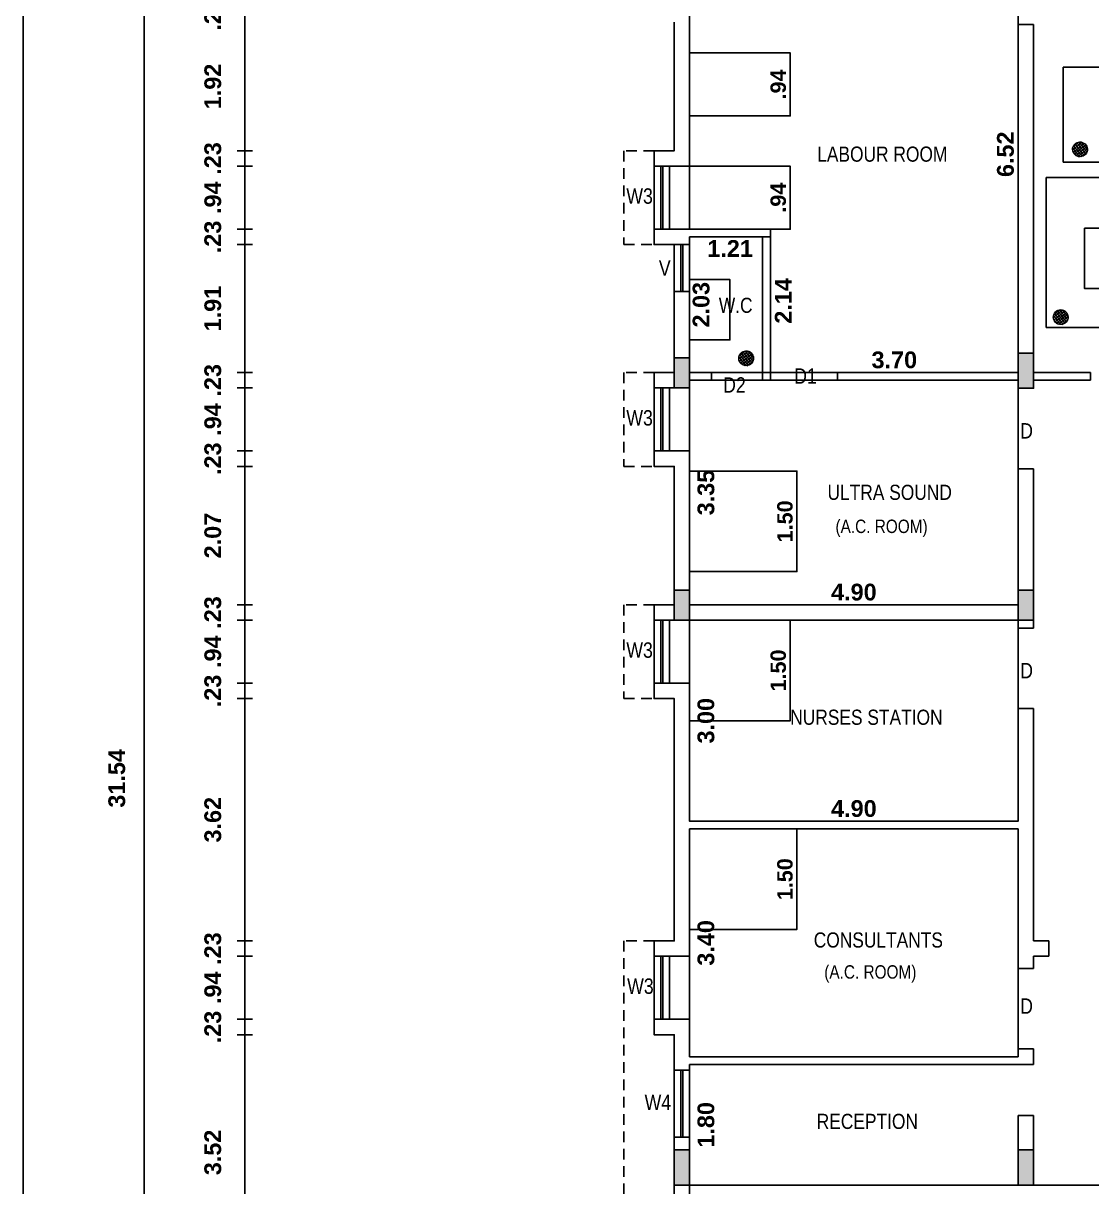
# Model space of a CAD drawing. Header units: metres. Extents: x 1336 to 1656, y -163 to -53.
# Drawn here: x 1422.59 to 1438.53, y -142.4 to -125.04 of the extents above; entities that cross this region are included whole.
import ezdxf

# ---------------------------------------------------------------- set-up
doc = ezdxf.new("R2010")
doc.units = ezdxf.units.M
doc.header["$PDMODE"] = 3
doc.header["$PDSIZE"] = -15
doc.linetypes.add('HIDDEN', pattern=[9.525, 6.35, -3.175])
for name, color, linetype in [('.', 7, 'Continuous'), ('BLK_1_FLR_0_CARPET_AREA', 12, 'Continuous'), ('BLK_1_FLR_0_REGULAR_ROOM_1', 2, 'Continuous'), ('BLK_1_FLR_0_REGULAR_ROOM_10', 7, 'Continuous'), ('BLK_1_FLR_0_REGULAR_ROOM_2', 2, 'Continuous'), ('BLK_1_FLR_0_REGULAR_ROOM_3', 2, 'Continuous'), ('BLK_1_FLR_0_REGULAR_ROOM_9', 7, 'Continuous'), ('BLK_1_FLR_0_ROOF_AREA', 54, 'Continuous'), ('BLK_1_FLR_0_ROOM_10_LIGHT_VENTILATION_1', 7, 'Continuous'), ('BLK_1_FLR_0_ROOM_2_LIGHT_VENTILATION_1', 232, 'Continuous'), ('BLK_1_FLR_0_ROOM_3_LIGHT_VENTILATION_1', 232, 'Continuous'), ('BLK_1_FLR_0_ROOM_3_LIGHT_VENTILATION_3', 7, 'Continuous'), ('BLK_1_FLR_0_ROOM_9_LIGHT_VENTILATION_1', 7, 'Continuous'), ('BLK_1_FLR_0_WATER_CLOSET', 7, 'Continuous'), ('BLK_1_FLR_0_WC_BATH', 3, 'Continuous'), ('DIST_EXIT', 7, 'Continuous'), ('TOILET_VENTILATION', 7, 'Continuous')]:
    doc.layers.add(name, color=color, linetype=linetype)
doc.layers.add('BLK_1_FLR_0_BLT_UP_AREA', color=12, linetype='Continuous', plot=False)
doc.layers.add('BLK_1_FLR_0_WASH', color=55, linetype='Continuous', lineweight=0)
doc.styles.add('Ar Bold', font='arialbd.ttf')
doc.styles.add('style5', font='swissc.ttf')
doc.dimstyles.new('~dimensions', dxfattribs={"dimtxt": 0.25, "dimasz": 0.17, "dimexe": 0.05, "dimexo": 0.0625, "dimgap": 0.06, "dimtad": 1, "dimzin": 4, "dimdsep": 46, "dimtxsty": 'Ar Bold', "dimcen": 0.09, "dimse1": 1, "dimse2": 1, "dimsd1": 1, "dimsd2": 1, "dimclrt": 71, "dimadec": 0, "dimazin": 0, "dimtfac": 1, "dimtix": 1, "dimtofl": 0, "dimtmove": 2, "dimatfit": 3, "dimfxl": 0, "dimtolj": 1, "dimtzin": 0, "dimarcsym": 0})
pattern_1 = [(38.805684, (24.879943, -258.819083), (-0.0198971256, 0.02474200664), []), (128.805684, (24.879943, -258.819083), (-0.02474200664, -0.0198971256), [])]
pattern_2 = [(38.805684, (29.860024, -255.701072), (-0.0198971256, 0.02474200664), []), (128.805684, (29.860024, -255.701072), (-0.02474200664, -0.0198971256), [])]
pattern_3 = [(38.805684, (29.57271, -258.204335), (-0.0198971256, 0.02474200664), []), (128.805684, (29.57271, -258.204335), (-0.02474200664, -0.0198971256), [])]

# ---------------------------------------------------------------- blocks, each defined once
blk = doc.blocks.new('*D882')
at = {"layer": 'Defpoints', "color": 0}
for p in [(1432.532, -140.574), (1432.964, -140.574), (1432.532, -142.374)]:
    blk.add_point(p, dxfattribs=at)
at = {"color": 71, "insert": (1432.776, -141.474), "char_height": 0.25, "attachment_point": 5, "rotation": 90, "style": 'Ar Bold'}
blk.add_mtext('\\A1;1.80', dxfattribs=at)
blk = doc.blocks.new('*D883')
at = {"layer": 'Defpoints', "color": 0}
for p in [(1432.532, -137.059), (1432.964, -137.059), (1432.532, -140.459)]:
    blk.add_point(p, dxfattribs=at)
at = {"color": 71, "insert": (1432.776, -138.759), "char_height": 0.25, "attachment_point": 5, "rotation": 90, "style": 'Ar Bold'}
blk.add_mtext('\\A1;3.40', dxfattribs=at)
blk = doc.blocks.new('*D884')
at = {"layer": 'Defpoints', "color": 0}
for p in [(1432.532, -133.944), (1432.964, -133.944), (1432.532, -136.944)]:
    blk.add_point(p, dxfattribs=at)
at = {"color": 71, "insert": (1432.776, -135.444), "char_height": 0.25, "attachment_point": 5, "rotation": 90, "style": 'Ar Bold'}
blk.add_mtext('\\A1;3.00', dxfattribs=at)
blk = doc.blocks.new('*D885')
at = {"layer": 'Defpoints', "color": 0}
for p in [(1432.532, -130.364), (1432.964, -130.364), (1432.532, -133.714)]:
    blk.add_point(p, dxfattribs=at)
at = {"color": 71, "insert": (1432.776, -132.039), "char_height": 0.25, "attachment_point": 5, "rotation": 90, "style": 'Ar Bold'}
blk.add_mtext('\\A1;3.35', dxfattribs=at)
blk = doc.blocks.new('*D912')
at = {"layer": 'Defpoints', "color": 0}
for p in [(1432.532, -136.944), (1437.432, -136.944), (1437.432, -136.944)]:
    blk.add_point(p, dxfattribs=at)
at = {"color": 71, "insert": (1434.982, -136.756), "char_height": 0.25, "attachment_point": 5, "style": 'Ar Bold'}
blk.add_mtext('\\A1;4.90', dxfattribs=at)
blk = doc.blocks.new('*D913')
at = {"layer": 'Defpoints', "color": 0}
for p in [(1432.532, -133.714), (1437.432, -133.714), (1437.432, -133.714)]:
    blk.add_point(p, dxfattribs=at)
at = {"color": 71, "insert": (1434.982, -133.526), "char_height": 0.25, "attachment_point": 5, "style": 'Ar Bold'}
blk.add_mtext('\\A1;4.90', dxfattribs=at)
blk = doc.blocks.new('*D914')
at = {"layer": 'Defpoints', "color": 0}
for p in [(1432.532, -128.224), (1432.892, -128.224), (1432.532, -130.249)]:
    blk.add_point(p, dxfattribs=at)
at = {"color": 71, "insert": (1432.704, -129.236), "char_height": 0.25, "attachment_point": 5, "rotation": 90, "style": 'Ar Bold'}
blk.add_mtext('\\A1;2.03', dxfattribs=at)
blk = doc.blocks.new('*D915')
at = {"layer": 'Defpoints', "color": 0}
for p in [(1432.532, -128.224), (1433.737, -128.224), (1432.532, -128.583)]:
    blk.add_point(p, dxfattribs=at)
at = {"color": 71, "insert": (1433.135, -128.397), "char_height": 0.25, "attachment_point": 5, "style": 'Ar Bold'}
blk.add_mtext('\\A1;1.21', dxfattribs=at)
blk = doc.blocks.new('*D925')
at = {"layer": 'Defpoints', "color": 0}
for p in [(1433.737, -128.109), (1434.113, -128.109), (1433.737, -130.249)]:
    blk.add_point(p, dxfattribs=at)
at = {"color": 71, "insert": (1433.928, -129.179), "char_height": 0.25, "attachment_point": 5, "rotation": 90, "style": 'Ar Bold'}
blk.add_mtext('\\A1;2.14', dxfattribs=at)
blk = doc.blocks.new('*D926')
at = {"layer": 'Defpoints', "color": 0}
for p in [(1433.737, -130.249), (1433.737, -130.249), (1437.432, -130.249)]:
    blk.add_point(p, dxfattribs=at)
at = {"color": 71, "insert": (1435.585, -130.061), "char_height": 0.25, "attachment_point": 5, "style": 'Ar Bold'}
blk.add_mtext('\\A1;3.70', dxfattribs=at)
blk = doc.blocks.new('*D927')
at = {"layer": 'Defpoints', "color": 0}
for p in [(1437.432, -123.734), (1437.432, -123.734), (1437.432, -130.249)]:
    blk.add_point(p, dxfattribs=at)
at = {"color": 71, "insert": (1437.244, -126.991), "char_height": 0.25, "attachment_point": 5, "rotation": 90, "style": 'Ar Bold'}
blk.add_mtext('\\A1;6.52', dxfattribs=at)
blk = doc.blocks.new('*D948')
at = {"layer": 'Defpoints', "color": 0}
for p in [(1425.607, -140.129), (1425.781, -140.129), (1425.781, -143.644)]:
    blk.add_point(p, dxfattribs=at)
at = {"color": 71, "insert": (1425.419, -141.886), "char_height": 0.25, "attachment_point": 5, "rotation": 90, "style": 'Ar Bold'}
blk.add_mtext('\\A1;3.52', dxfattribs=at)
blk = doc.blocks.new('*D949')
at = {"layer": 'Defpoints', "color": 0}
for p in [(1425.607, -139.899), (1425.781, -139.899), (1425.781, -140.129)]:
    blk.add_point(p, dxfattribs=at)
at = {"color": 71, "insert": (1425.419, -140.014), "char_height": 0.25, "attachment_point": 5, "rotation": 90, "style": 'Ar Bold'}
blk.add_mtext('\\A1;.23', dxfattribs=at)
blk = doc.blocks.new('*D950')
at = {"layer": 'Defpoints', "color": 0}
for p in [(1425.607, -138.959), (1425.781, -138.959), (1425.781, -139.899)]:
    blk.add_point(p, dxfattribs=at)
at = {"color": 71, "insert": (1425.419, -139.429), "char_height": 0.25, "attachment_point": 5, "rotation": 90, "style": 'Ar Bold'}
blk.add_mtext('\\A1;.94', dxfattribs=at)
blk = doc.blocks.new('*D951')
at = {"layer": 'Defpoints', "color": 0}
for p in [(1425.607, -138.729), (1425.781, -138.729), (1425.781, -138.959)]:
    blk.add_point(p, dxfattribs=at)
at = {"color": 71, "insert": (1425.419, -138.844), "char_height": 0.25, "attachment_point": 5, "rotation": 90, "style": 'Ar Bold'}
blk.add_mtext('\\A1;.23', dxfattribs=at)
blk = doc.blocks.new('*D952')
at = {"layer": 'Defpoints', "color": 0}
for p in [(1425.607, -135.114), (1425.781, -135.114), (1425.781, -138.729)]:
    blk.add_point(p, dxfattribs=at)
at = {"color": 71, "insert": (1425.419, -136.921), "char_height": 0.25, "attachment_point": 5, "rotation": 90, "style": 'Ar Bold'}
blk.add_mtext('\\A1;3.62', dxfattribs=at)
blk = doc.blocks.new('*D953')
at = {"layer": 'Defpoints', "color": 0}
for p in [(1425.607, -134.884), (1425.781, -134.884), (1425.781, -135.114)]:
    blk.add_point(p, dxfattribs=at)
at = {"color": 71, "insert": (1425.419, -134.999), "char_height": 0.25, "attachment_point": 5, "rotation": 90, "style": 'Ar Bold'}
blk.add_mtext('\\A1;.23', dxfattribs=at)
blk = doc.blocks.new('*D954')
at = {"layer": 'Defpoints', "color": 0}
for p in [(1425.607, -133.944), (1425.781, -133.944), (1425.781, -134.884)]:
    blk.add_point(p, dxfattribs=at)
at = {"color": 71, "insert": (1425.419, -134.414), "char_height": 0.25, "attachment_point": 5, "rotation": 90, "style": 'Ar Bold'}
blk.add_mtext('\\A1;.94', dxfattribs=at)
blk = doc.blocks.new('*D955')
at = {"layer": 'Defpoints', "color": 0}
for p in [(1425.607, -133.714), (1425.781, -133.714), (1425.781, -133.944)]:
    blk.add_point(p, dxfattribs=at)
at = {"color": 71, "insert": (1425.419, -133.829), "char_height": 0.25, "attachment_point": 5, "rotation": 90, "style": 'Ar Bold'}
blk.add_mtext('\\A1;.23', dxfattribs=at)
blk = doc.blocks.new('*D956')
at = {"layer": 'Defpoints', "color": 0}
for p in [(1425.607, -131.649), (1425.781, -131.649), (1425.781, -133.714)]:
    blk.add_point(p, dxfattribs=at)
at = {"color": 71, "insert": (1425.419, -132.681), "char_height": 0.25, "attachment_point": 5, "rotation": 90, "style": 'Ar Bold'}
blk.add_mtext('\\A1;2.07', dxfattribs=at)
blk = doc.blocks.new('*D957')
at = {"layer": 'Defpoints', "color": 0}
for p in [(1425.607, -131.419), (1425.781, -131.419), (1425.781, -131.649)]:
    blk.add_point(p, dxfattribs=at)
at = {"color": 71, "insert": (1425.419, -131.534), "char_height": 0.25, "attachment_point": 5, "rotation": 90, "style": 'Ar Bold'}
blk.add_mtext('\\A1;.23', dxfattribs=at)
blk = doc.blocks.new('*D958')
at = {"layer": 'Defpoints', "color": 0}
for p in [(1425.607, -130.479), (1425.781, -130.479), (1425.781, -131.419)]:
    blk.add_point(p, dxfattribs=at)
at = {"color": 71, "insert": (1425.419, -130.949), "char_height": 0.25, "attachment_point": 5, "rotation": 90, "style": 'Ar Bold'}
blk.add_mtext('\\A1;.94', dxfattribs=at)
blk = doc.blocks.new('*D959')
at = {"layer": 'Defpoints', "color": 0}
for p in [(1425.607, -130.249), (1425.781, -130.249), (1425.781, -130.479)]:
    blk.add_point(p, dxfattribs=at)
at = {"color": 71, "insert": (1425.419, -130.364), "char_height": 0.25, "attachment_point": 5, "rotation": 90, "style": 'Ar Bold'}
blk.add_mtext('\\A1;.23', dxfattribs=at)
blk = doc.blocks.new('*D960')
at = {"layer": 'Defpoints', "color": 0}
for p in [(1425.607, -128.339), (1425.781, -128.339), (1425.781, -130.249)]:
    blk.add_point(p, dxfattribs=at)
at = {"color": 71, "insert": (1425.419, -129.294), "char_height": 0.25, "attachment_point": 5, "rotation": 90, "style": 'Ar Bold'}
blk.add_mtext('\\A1;1.91', dxfattribs=at)
blk = doc.blocks.new('*D961')
at = {"layer": 'Defpoints', "color": 0}
for p in [(1425.607, -128.109), (1425.781, -128.109), (1425.781, -128.339)]:
    blk.add_point(p, dxfattribs=at)
at = {"color": 71, "insert": (1425.419, -128.224), "char_height": 0.25, "attachment_point": 5, "rotation": 90, "style": 'Ar Bold'}
blk.add_mtext('\\A1;.23', dxfattribs=at)
blk = doc.blocks.new('*D962')
at = {"layer": 'Defpoints', "color": 0}
for p in [(1425.607, -127.169), (1425.781, -127.169), (1425.781, -128.109)]:
    blk.add_point(p, dxfattribs=at)
at = {"color": 71, "insert": (1425.419, -127.639), "char_height": 0.25, "attachment_point": 5, "rotation": 90, "style": 'Ar Bold'}
blk.add_mtext('\\A1;.94', dxfattribs=at)
blk = doc.blocks.new('*D963')
at = {"layer": 'Defpoints', "color": 0}
for p in [(1425.607, -126.939), (1425.781, -126.939), (1425.781, -127.169)]:
    blk.add_point(p, dxfattribs=at)
at = {"color": 71, "insert": (1425.419, -127.054), "char_height": 0.25, "attachment_point": 5, "rotation": 90, "style": 'Ar Bold'}
blk.add_mtext('\\A1;.23', dxfattribs=at)
blk = doc.blocks.new('*D964')
at = {"layer": 'Defpoints', "color": 0}
for p in [(1425.607, -125.019), (1425.781, -125.019), (1425.781, -126.939)]:
    blk.add_point(p, dxfattribs=at)
at = {"color": 71, "insert": (1425.419, -125.979), "char_height": 0.25, "attachment_point": 5, "rotation": 90, "style": 'Ar Bold'}
blk.add_mtext('\\A1;1.92', dxfattribs=at)
blk = doc.blocks.new('*D965')
at = {"layer": 'Defpoints', "color": 0}
for p in [(1425.607, -124.789), (1425.781, -124.789), (1425.781, -125.019)]:
    blk.add_point(p, dxfattribs=at)
at = {"color": 71, "insert": (1425.419, -124.904), "char_height": 0.25, "attachment_point": 5, "rotation": 90, "style": 'Ar Bold'}
blk.add_mtext('\\A1;.23', dxfattribs=at)
blk = doc.blocks.new('*D977')
at = {"layer": 'Defpoints', "color": 0}
for p in [(1424.174, -120.534), (1424.279, -120.534), (1424.279, -152.074)]:
    blk.add_point(p, dxfattribs=at)
at = {"color": 71, "insert": (1423.987, -136.304), "char_height": 0.25, "attachment_point": 5, "rotation": 90, "style": 'Ar Bold'}
blk.add_mtext('\\A1;31.54', dxfattribs=at)
blk = doc.blocks.new('*D868')
at = {"layer": 'Defpoints', "color": 0}
for p in [(1437.662, -136.991), (1437.662, -137.204), (1441.362, -137.204)]:
    blk.add_point(p, dxfattribs=at)
at = {"layer": 'DIST_EXIT', "color": 71, "insert": (1439.512, -136.804), "char_height": 0.25, "attachment_point": 5, "style": 'Ar Bold'}
blk.add_mtext('\\A1;3.70', dxfattribs=at)

msp = doc.modelspace()

# ---------------------------------------------------------------- hatches: boundary and pattern name
at = {"layer": '.'}
h = msp.add_hatch(color=256, dxfattribs=at)
h.dxf.hatch_style = 1
h.paths.add_polyline_path([(1432.5321, -130.0288), (1432.3021, -130.0288), (1432.3021, -130.4788), (1432.5321, -130.4788)])
h = msp.add_hatch(color=256, dxfattribs=at)
h.dxf.hatch_style = 1
h.paths.add_polyline_path([(1437.6621, -129.9588), (1437.4321, -129.9588), (1437.4321, -130.4838), (1437.6621, -130.4838)])
h = msp.add_hatch(color=256, dxfattribs=at)
h.dxf.hatch_style = 1
h.paths.add_polyline_path([(1432.5321, -133.4938), (1432.3021, -133.4938), (1432.3021, -133.9438), (1432.5321, -133.9438)])
h = msp.add_hatch(color=256, dxfattribs=at)
h.dxf.hatch_style = 1
h.paths.add_polyline_path([(1437.6621, -133.4938), (1437.4321, -133.4938), (1437.4321, -133.9438), (1437.6621, -133.9438)])
h = msp.add_hatch(color=256, dxfattribs=at)
h.dxf.hatch_style = 1
h.paths.add_polyline_path([(1432.5321, -141.8488), (1432.3021, -141.8488), (1432.3021, -142.3738), (1432.5321, -142.3738)])
h = msp.add_hatch(color=256, dxfattribs=at)
h.dxf.hatch_style = 1
h.paths.add_polyline_path([(1437.6621, -141.8488), (1437.4321, -141.8488), (1437.4321, -142.3738), (1437.6621, -142.3738)])
at = {"layer": 'BLK_1_FLR_0_WASH'}
h = msp.add_hatch(dxfattribs=at)
h.set_pattern_fill('ANSI37', color=60, scale=0.01, angle=-6.19432)
h.set_pattern_definition(pattern_2)
edge = h.paths.add_edge_path()
edge.add_arc((1438.3553, -126.9177), 0.1112, 11.71868, 371.71868)
h.paths.add_polyline_path([(1438.3336, -126.8792), (1438.4662, -126.9092), (1438.3179, -126.8759), (1438.3338, -126.8799)], flags=16)
h = msp.add_hatch(dxfattribs=at)
h.set_pattern_fill('ANSI37', color=60, scale=0.01, angle=-6.19432)
h.set_pattern_definition(pattern_2)
edge = h.paths.add_edge_path()
edge.add_arc((1438.3553, -126.9177), 0.1112, 11.71868, 371.71868)
h.paths.add_polyline_path([(1438.3336, -126.8792), (1438.4662, -126.9092), (1438.3179, -126.8759), (1438.3338, -126.8799)], flags=16)
h = msp.add_hatch(dxfattribs=at)
h.set_pattern_fill('ANSI37', color=60, scale=0.01, angle=-6.19432)
h.set_pattern_definition(pattern_3)
edge = h.paths.add_edge_path()
edge.add_arc((1438.068, -129.421), 0.1112, 11.71868, 371.71868)
h.paths.add_polyline_path([(1438.0463, -129.3824), (1438.1789, -129.4125), (1438.0306, -129.3792), (1438.0465, -129.3831)], flags=16)
h = msp.add_hatch(dxfattribs=at)
h.set_pattern_fill('ANSI37', color=60, scale=0.01, angle=-6.19432)
h.set_pattern_definition(pattern_3)
edge = h.paths.add_edge_path()
edge.add_arc((1438.068, -129.421), 0.1112, 11.71868, 371.71868)
h.paths.add_polyline_path([(1438.0463, -129.3824), (1438.1789, -129.4125), (1438.0306, -129.3792), (1438.0465, -129.3831)], flags=16)
h = msp.add_hatch(dxfattribs=at)
h.set_pattern_fill('ANSI37', color=60, scale=0.01, angle=-6.19432)
h.set_pattern_definition(pattern_1)
edge = h.paths.add_edge_path()
edge.add_arc((1433.3752, -130.0357), 0.1112, 11.71868, 371.71868)
h.paths.add_polyline_path([(1433.3536, -129.9972), (1433.4861, -130.0272), (1433.3378, -129.9939), (1433.3537, -129.9979)], flags=16)
h = msp.add_hatch(dxfattribs=at)
h.set_pattern_fill('ANSI37', color=60, scale=0.01, angle=-6.19432)
h.set_pattern_definition(pattern_1)
edge = h.paths.add_edge_path()
edge.add_arc((1433.3752, -130.0357), 0.1112, 11.71868, 371.71868)
h.paths.add_polyline_path([(1433.3536, -129.9972), (1433.4861, -130.0272), (1433.3378, -129.9939), (1433.3537, -129.9979)], flags=16)

# ---------------------------------------------------------------- linework, layer by layer
at = {"color": 4}
for p, q in [((1422.5906, -53.0012), (1422.5906, -163.0012)), ((1424.394, -156.4338), (1424.394, -110.1638)), ((1425.8963, -156.4338), (1425.8963, -110.1638)), ((1426.0113, -126.9388), (1425.7813, -126.9388)), ((1426.0113, -127.1688), (1425.7813, -127.1688)), ((1432.1021, -127.1688), (1432.1021, -128.1088)), ((1432.1321, -127.1688), (1432.1321, -128.1088)), ((1426.0113, -128.1088), (1425.7813, -128.1088)), ((1426.0113, -128.3388), (1425.7813, -128.3388)), ((1426.0113, -130.2488), (1425.7813, -130.2488)), ((1426.0113, -130.4788), (1425.7813, -130.4788)), ((1432.1021, -130.4788), (1432.1021, -131.4188)), ((1432.1321, -130.4788), (1432.1321, -131.4188)), ((1426.0113, -131.4188), (1425.7813, -131.4188)), ((1426.0113, -131.6488), (1425.7813, -131.6488)), ((1426.0113, -133.7138), (1425.7813, -133.7138)), ((1426.0113, -133.9438), (1425.7813, -133.9438)), ((1432.1021, -133.9438), (1432.1021, -134.8838)), ((1432.1321, -133.9438), (1432.1321, -134.8838)), ((1426.0113, -134.8838), (1425.7813, -134.8838)), ((1426.0113, -135.1138), (1425.7813, -135.1138)), ((1426.0113, -138.7288), (1425.7813, -138.7288)), ((1426.0113, -138.9588), (1425.7813, -138.9588)), ((1432.1021, -138.9588), (1432.1021, -139.8988)), ((1432.1321, -138.9588), (1432.1321, -139.8988)), ((1426.0113, -139.8988), (1425.7813, -139.8988)), ((1426.0113, -140.1288), (1425.7813, -140.1288)), ((1432.4021, -140.6588), (1432.4021, -141.6588)), ((1432.4321, -140.6588), (1432.4321, -141.6588))]:
    msp.add_line(p, q, dxfattribs=at)
at = {"color": 1}
for p, q in [((1432.5321, -127.1688), (1432.5321, -124.7888)), ((1432.3021, -126.9388), (1432.3021, -125.0188)), ((1437.4321, -130.2488), (1437.4321, -125.0538)), ((1437.4321, -125.0538), (1437.6621, -125.0538)), ((1437.6621, -130.2488), (1437.6621, -125.0538)), ((1432.3021, -126.9388), (1432.0021, -126.9388)), ((1432.0021, -126.9388), (1432.0021, -128.3388)), ((1432.5321, -127.1688), (1432.0021, -127.1688)), ((1432.0021, -128.1088), (1433.7371, -128.1088)), ((1433.7371, -130.3638), (1433.7371, -128.1088)), ((1432.5321, -130.2488), (1432.5321, -128.2238)), ((1432.5321, -128.2238), (1433.6171, -128.2238)), ((1433.6171, -130.3638), (1433.6171, -128.2238)), ((1432.0021, -128.3388), (1432.3021, -128.3388)), ((1432.3021, -130.2488), (1432.3021, -128.3388)), ((1432.3021, -130.2488), (1432.0021, -130.2488)), ((1432.0021, -130.2488), (1432.0021, -131.6488)), ((1432.5321, -130.2488), (1433.6171, -130.2488)), ((1432.5321, -130.4788), (1432.5321, -130.3638)), ((1432.5321, -130.3638), (1432.8571, -130.3638)), ((1432.8571, -130.3638), (1432.8571, -130.2488)), ((1433.6171, -130.3638), (1433.7371, -130.3638)), ((1434.7371, -130.2488), (1437.4321, -130.2488)), ((1434.7371, -130.3638), (1434.7371, -130.2488)), ((1434.7371, -130.3638), (1437.4321, -130.3638)), ((1437.4321, -130.4838), (1437.4321, -130.3638)), ((1438.5121, -130.2488), (1437.6621, -130.2488)), ((1438.5121, -130.3638), (1437.6621, -130.3638)), ((1437.6621, -130.4838), (1437.6621, -130.3638)), ((1438.5121, -130.3638), (1438.5121, -130.2488)), ((1432.5321, -130.4788), (1432.0021, -130.4788)), ((1437.4321, -130.4838), (1437.6621, -130.4838)), ((1432.0021, -131.4188), (1432.5321, -131.4188)), ((1432.5321, -133.7138), (1432.5321, -131.4188)), ((1432.0021, -131.6488), (1432.3021, -131.6488)), ((1432.3021, -133.7138), (1432.3021, -131.6488)), ((1437.4321, -133.7138), (1437.4321, -131.6838)), ((1437.4321, -131.6838), (1437.6621, -131.6838)), ((1437.6621, -134.0638), (1437.6621, -131.6838)), ((1432.3021, -133.7138), (1432.0021, -133.7138)), ((1432.0021, -133.7138), (1432.0021, -135.1138)), ((1432.5321, -133.7138), (1437.4321, -133.7138)), ((1432.5321, -133.9438), (1432.0021, -133.9438)), ((1432.5321, -133.9438), (1437.4321, -133.9438)), ((1437.4321, -134.0638), (1437.4321, -133.9438)), ((1437.4321, -134.0638), (1437.6621, -134.0638)), ((1432.0021, -134.8838), (1432.5321, -134.8838)), ((1432.5321, -136.9438), (1432.5321, -134.8838)), ((1432.0021, -135.1138), (1432.3021, -135.1138)), ((1432.3021, -138.7288), (1432.3021, -135.1138)), ((1437.4321, -136.9438), (1437.4321, -135.2638)), ((1437.4321, -135.2638), (1437.6621, -135.2638)), ((1437.6621, -138.7288), (1437.6621, -135.2638)), ((1432.5321, -136.9438), (1437.4321, -136.9438)), ((1432.5321, -138.9588), (1432.5321, -137.0588)), ((1432.5321, -137.0588), (1437.4321, -137.0588)), ((1437.4321, -139.1388), (1437.4321, -137.0588)), ((1432.3021, -138.7288), (1432.0021, -138.7288)), ((1432.0021, -138.7288), (1432.0021, -140.1288)), ((1437.8921, -138.7288), (1437.6621, -138.7288)), ((1437.8921, -138.9588), (1437.8921, -138.7288)), ((1432.0021, -138.9588), (1432.5321, -138.9588)), ((1437.6621, -139.1388), (1437.6621, -138.9588)), ((1437.8921, -138.9588), (1437.6621, -138.9588)), ((1437.4321, -139.1388), (1437.6621, -139.1388)), ((1432.0021, -139.8988), (1432.5321, -139.8988)), ((1432.5321, -140.4588), (1432.5321, -139.8988)), ((1432.0021, -140.1288), (1432.3021, -140.1288)), ((1432.3021, -143.6438), (1432.3021, -140.1288)), ((1437.4321, -140.4588), (1437.4321, -140.3388)), ((1437.4321, -140.3388), (1437.6621, -140.3388)), ((1437.6621, -140.5738), (1437.6621, -140.3388)), ((1432.5321, -140.4588), (1437.4321, -140.4588)), ((1432.5321, -143.8738), (1432.5321, -140.5738)), ((1432.5321, -140.5738), (1437.6621, -140.5738)), ((1437.4321, -142.3738), (1437.4321, -141.3338)), ((1437.4321, -141.3338), (1437.6621, -141.3338)), ((1437.6621, -142.3738), (1437.6621, -141.3338)), ((1432.5321, -142.3738), (1437.6621, -142.3738))]:
    msp.add_line(p, q, dxfattribs=at)
for p, q in [((1432.2321, -127.1688), (1432.2321, -128.1088)), ((1432.2321, -130.4788), (1432.2321, -131.4188)), ((1432.2321, -133.9438), (1432.2321, -134.8838)), ((1432.2321, -138.9588), (1432.2321, -139.8988))]:
    msp.add_line(p, q)
at = {"color": 4, "linetype": 'HIDDEN', "ltscale": 0.8}
for p, q in [((1432.4021, -128.3388), (1432.4021, -129.0388)), ((1432.4321, -128.3388), (1432.4321, -129.0388))]:
    msp.add_line(p, q, dxfattribs=at)
at = {"color": 4, "linetype": 'HIDDEN', "ltscale": 0.025}
for points in [[(1432.0021, -126.9388), (1431.5521, -126.9388), (1431.5521, -128.3288), (1431.5521, -128.3388), (1432.0021, -128.3388)], [(1432.0021, -130.2488), (1431.5521, -130.2488), (1431.5521, -131.6388), (1431.5521, -131.6488), (1432.0021, -131.6488)], [(1432.0021, -133.7138), (1431.5521, -133.7138), (1431.5521, -135.1038), (1431.5521, -135.1138), (1432.0021, -135.1138)], [(1432.0021, -138.7288), (1431.5521, -138.7288), (1431.5521, -152.0638), (1431.5521, -152.0738), (1432.3021, -152.0738)]]:
    msp.add_lwpolyline(points, dxfattribs=at)
at = {"color": 4}
for points in [[(1432.2321, -127.1688), (1432.2321, -128.1088), (1432.0021, -128.1088), (1432.0021, -127.1688)], [(1432.5321, -128.3388), (1432.5321, -129.0388), (1432.3021, -129.0388), (1432.3021, -128.3388)], [(1432.2321, -130.4788), (1432.2321, -131.4188), (1432.0021, -131.4188), (1432.0021, -130.4788)], [(1432.2321, -133.9438), (1432.2321, -134.8838), (1432.0021, -134.8838), (1432.0021, -133.9438)], [(1432.2321, -138.9588), (1432.2321, -139.8988), (1432.0021, -139.8988), (1432.0021, -138.9588)], [(1432.5321, -140.6588), (1432.5321, -141.6588), (1432.3021, -141.6588), (1432.3021, -140.6588)]]:
    msp.add_lwpolyline(points, close=True, dxfattribs=at)
at = {"color": 1}
for points in [[(1432.3021, -130.0288), (1432.5321, -130.0288), (1432.5321, -130.4788), (1432.3021, -130.4788), (1432.3021, -130.0288)], [(1437.4321, -130.4838), (1437.4321, -129.9588), (1437.6621, -129.9588), (1437.6621, -130.4838), (1437.4321, -130.4838)], [(1432.3021, -133.4938), (1432.5321, -133.4938), (1432.5321, -133.9438), (1432.3021, -133.9438), (1432.3021, -133.4938)], [(1437.4321, -133.4938), (1437.6621, -133.4938), (1437.6621, -133.9438), (1437.4321, -133.9438), (1437.4321, -133.4938)], [(1432.3021, -142.3738), (1432.3021, -141.8488), (1432.5321, -141.8488), (1432.5321, -142.3738), (1432.3021, -142.3738)], [(1437.4321, -142.3738), (1437.4321, -141.8488), (1437.6621, -141.8488), (1437.6621, -142.3738), (1437.4321, -142.3738)]]:
    msp.add_lwpolyline(points, dxfattribs=at)
at = {"layer": 'BLK_1_FLR_0_BLT_UP_AREA', "color": 12}
msp.add_lwpolyline([(1432.3021, -125.0188), (1432.3021, -126.9388), (1432.0021, -126.9388), (1432.0021, -128.3388), (1432.3021, -128.3388), (1432.3021, -130.2488), (1432.0021, -130.2488), (1432.0021, -131.6488), (1432.3021, -131.6488), (1432.3021, -133.7138), (1432.0021, -133.7138), (1432.0021, -135.1138), (1432.3021, -135.1138), (1432.3021, -138.7288), (1432.0021, -138.7288), (1432.0021, -140.1288), (1432.3021, -140.1288), (1432.3021, -143.6438)], dxfattribs=at)
at = {"layer": 'BLK_1_FLR_0_CARPET_AREA', "color": 12}
for points in [[(1437.4321, -123.7338), (1437.4321, -130.2488), (1433.7371, -130.2488), (1433.7371, -128.1088), (1432.5321, -128.1088), (1432.5321, -123.7338)], [(1432.5321, -133.7138), (1437.4321, -133.7138), (1437.4321, -130.3638), (1432.5321, -130.3638)], [(1432.5321, -136.9438), (1437.4321, -136.9438), (1437.4321, -133.9438), (1432.5321, -133.9438)], [(1432.5321, -137.0588), (1437.4321, -137.0588), (1437.4321, -140.4588), (1432.5321, -140.4588)], [(1432.5321, -151.8438), (1440.1621, -151.8438), (1440.1621, -142.3738), (1432.5321, -142.3738)]]:
    msp.add_lwpolyline(points, close=True, dxfattribs=at)
at = {"layer": 'BLK_1_FLR_0_REGULAR_ROOM_1', "color": 2}
msp.add_lwpolyline([(1440.1621, -142.3738), (1432.5321, -142.3738), (1432.5321, -151.8438), (1440.1621, -151.8438)], close=True, dxfattribs=at)
at = {"layer": 'BLK_1_FLR_0_REGULAR_ROOM_10', "color": 2}
msp.add_lwpolyline([(1437.4321, -130.3638), (1432.5321, -130.3638), (1432.5321, -133.7138), (1437.4321, -133.7138)], close=True, dxfattribs=at)
at = {"layer": 'BLK_1_FLR_0_REGULAR_ROOM_2', "color": 2}
msp.add_lwpolyline([(1432.5321, -133.9438), (1437.4321, -133.9438), (1437.4321, -136.9438), (1432.5321, -136.9438)], close=True, dxfattribs=at)
at = {"layer": 'BLK_1_FLR_0_REGULAR_ROOM_3', "color": 2}
msp.add_lwpolyline([(1432.5321, -123.7338), (1437.4321, -123.7338), (1437.4321, -130.2488), (1433.7371, -130.2488), (1433.7371, -128.1088), (1432.5321, -128.1088)], close=True, dxfattribs=at)
at = {"layer": 'BLK_1_FLR_0_REGULAR_ROOM_9', "color": 2}
msp.add_lwpolyline([(1432.5321, -140.4588), (1437.4321, -140.4588), (1437.4321, -137.0588), (1432.5321, -137.0588)], close=True, dxfattribs=at)
at = {"layer": 'BLK_1_FLR_0_ROOF_AREA', "color": 54}
msp.add_lwpolyline([(1432.3021, -125.0188), (1432.3021, -126.9388), (1432.0021, -126.9388), (1432.0021, -128.3388), (1432.3021, -128.3388), (1432.3021, -130.2488), (1432.0021, -130.2488), (1432.0021, -131.6488), (1432.3021, -131.6488), (1432.3021, -133.7138), (1432.0021, -133.7138), (1432.0021, -135.1138), (1432.3021, -135.1138), (1432.3021, -138.7288), (1432.0021, -138.7288), (1432.0021, -140.1288), (1432.3021, -140.1288), (1432.3021, -143.6438)], dxfattribs=at)
at = {"layer": 'BLK_1_FLR_0_ROOM_10_LIGHT_VENTILATION_1', "color": 232}
msp.add_lwpolyline([(1432.5321, -133.2188), (1434.1321, -133.2188), (1434.1321, -131.7188), (1432.5321, -131.7188)], close=True, dxfattribs=at)
at = {"layer": 'BLK_1_FLR_0_ROOM_2_LIGHT_VENTILATION_1', "color": 232}
msp.add_lwpolyline([(1432.5321, -133.9438), (1434.0321, -133.9438), (1434.0321, -135.4438), (1432.5321, -135.4438)], close=True, dxfattribs=at)
at = {"layer": 'BLK_1_FLR_0_ROOM_3_LIGHT_VENTILATION_1', "color": 232}
msp.add_lwpolyline([(1432.5321, -128.1088), (1434.0321, -128.1088), (1434.0321, -127.1688), (1432.5321, -127.1688)], close=True, dxfattribs=at)
at = {"layer": 'BLK_1_FLR_0_ROOM_3_LIGHT_VENTILATION_3', "color": 232}
msp.add_lwpolyline([(1432.5321, -126.4193), (1434.0321, -126.4193), (1434.0321, -125.4793), (1432.5321, -125.4793)], close=True, dxfattribs=at)
at = {"layer": 'BLK_1_FLR_0_ROOM_9_LIGHT_VENTILATION_1', "color": 232}
msp.add_lwpolyline([(1432.5321, -138.5588), (1434.1321, -138.5588), (1434.1321, -137.0588), (1432.5321, -137.0588)], close=True, dxfattribs=at)
at = {"layer": 'BLK_1_FLR_0_WASH', "color": 60}
for points in [[(1438.2935, -127.0102, -2.3481205), (1438.4502, -126.9758, -0.4258725), (1438.2935, -127.0102, 3.3899462)], [(1438.2935, -127.0102, -2.3481205), (1438.4502, -126.9758, -0.4258725), (1438.2935, -127.0102, 3.3899462)], [(1438.0062, -129.5134, -2.3481205), (1438.1628, -129.479, -0.4258725), (1438.0062, -129.5134, 3.3899462)], [(1438.0062, -129.5134, -2.3481205), (1438.1628, -129.479, -0.4258725), (1438.0062, -129.5134, 3.3899462)], [(1433.3134, -130.1282, -2.3481205), (1433.4701, -130.0938, -0.4258725), (1433.3134, -130.1282, 3.3899462)], [(1433.3134, -130.1282, -2.3481205), (1433.4701, -130.0938, -0.4258725), (1433.3134, -130.1282, 3.3899462)]]:
    msp.add_lwpolyline(points, format="xyb", dxfattribs=at)
at = {"layer": 'BLK_1_FLR_0_WATER_CLOSET', "color": 1}
msp.add_lwpolyline([(1438.1046, -125.6926), (1440.2046, -125.6926), (1440.2046, -127.1085), (1438.1046, -127.1085)], close=True, dxfattribs=at)
at = {"layer": 'BLK_1_FLR_0_WATER_CLOSET', "color": 2}
msp.add_lwpolyline([(1437.852, -129.5748), (1439.0212, -129.5748), (1439.0212, -127.3398), (1437.852, -127.3398)], close=True, dxfattribs=at)
at = {"layer": 'BLK_1_FLR_0_WC_BATH', "color": 3}
msp.add_lwpolyline([(1432.5321, -128.2238), (1433.7371, -128.2238), (1433.7371, -130.2488), (1432.5321, -130.2488)], close=True, dxfattribs=at)
at = {"layer": 'TOILET_VENTILATION', "color": 6}
for points in [[(1438.4212, -128.0925), (1439.0212, -128.0925), (1439.0212, -128.9925), (1438.4212, -128.9925)], [(1432.5321, -128.8622), (1433.1321, -128.8622), (1433.1321, -129.7622), (1432.5321, -129.7622)]]:
    msp.add_lwpolyline(points, close=True, dxfattribs=at)

# ---------------------------------------------------------------- texts
at = {"color": 7, "style": 'style5'}
for s, height, p in [('LABOUR ROOM', 0.226059, (1434.435, -127.1021)), ('W.C', 0.22606, (1432.9672, -129.3579)), ('ULTRA SOUND', 0.226059, (1434.5886, -132.1485)), ('NURSES STATION', 0.226059, (1434.0326, -135.5049)), ('CONSULTANTS', 0.226059, (1434.3832, -138.8287)), ('RECEPTION', 0.22606, (1434.4275, -141.5356))]:
    msp.add_text(s, height=height, dxfattribs=at).set_placement(p)
at = {"style": 'style5'}
for s, height, p in [('W3', 0.23, (1431.5877, -127.7296)), ('V', 0.23, (1432.0725, -128.804)), ('D1', 0.23, (1434.0913, -130.4153)), ('D2', 0.23, (1433.031, -130.5485)), ('W3', 0.23, (1431.5877, -131.0396)), ('D', 0.23, (1437.4633, -131.2332)), ('(A.C. ROOM)', 0.2, (1434.7075, -132.643)), ('W3', 0.23, (1431.5877, -134.5046)), ('D', 0.23, (1437.4633, -134.8112)), ('(A.C. ROOM)', 0.2, (1434.5402, -139.2923)), ('W3', 0.23, (1431.5997, -139.5196)), ('D', 0.23, (1437.4633, -139.8174)), ('W4', 0.23, (1431.86, -141.2539))]:
    msp.add_text(s, height=height, dxfattribs=at).set_placement(p)
at = {"layer": 'BLK_1_FLR_0_ROOM_10_LIGHT_VENTILATION_1', "color": 232, "insert": (1433.9547, -132.4688), "char_height": 0.23, "attachment_point": 5, "rotation": 90, "style": 'Ar Bold'}
msp.add_mtext('\\A1;1.50', dxfattribs=at)
at = {"layer": 'BLK_1_FLR_0_ROOM_2_LIGHT_VENTILATION_1', "color": 232, "insert": (1433.8547, -134.6938), "char_height": 0.23, "attachment_point": 5, "rotation": 90, "style": 'Ar Bold'}
msp.add_mtext('\\A1;1.50', dxfattribs=at)
at = {"layer": 'BLK_1_FLR_0_ROOM_3_LIGHT_VENTILATION_1', "color": 232, "insert": (1433.8546, -127.6388), "char_height": 0.23, "attachment_point": 5, "rotation": 90, "style": 'Ar Bold'}
msp.add_mtext('\\A1;.94', dxfattribs=at)
at = {"layer": 'BLK_1_FLR_0_ROOM_3_LIGHT_VENTILATION_3', "color": 232, "insert": (1433.8546, -125.9493), "char_height": 0.23, "attachment_point": 5, "rotation": 90, "style": 'Ar Bold'}
msp.add_mtext('\\A1;.94', dxfattribs=at)
at = {"layer": 'BLK_1_FLR_0_ROOM_9_LIGHT_VENTILATION_1', "color": 232, "insert": (1433.9547, -137.8088), "char_height": 0.23, "attachment_point": 5, "rotation": 90, "style": 'Ar Bold'}
msp.add_mtext('\\A1;1.50', dxfattribs=at)

# ---------------------------------------------------------------- dimensions: what is measured, and where the dimension line sits
for base, p1, p2, angle, picture, middle in [((1424.1743, -120.5338), (1424.279, -152.0738), (1424.279, -120.5338), 90, '*D977', (1423.9867, -136.3038)), ((1425.6069, -124.7888), (1425.7813, -125.0188), (1425.7813, -124.7888), 270, '*D965', (1425.4192, -124.9038)), ((1425.6069, -125.0188), (1425.7813, -126.9388), (1425.7813, -125.0188), 270, '*D964', (1425.4192, -125.9788)), ((1425.6069, -126.9388), (1425.7813, -127.1688), (1425.7813, -126.9388), 270, '*D963', (1425.4192, -127.0538)), ((1425.6069, -127.1688), (1425.7813, -128.1088), (1425.7813, -127.1688), 270, '*D962', (1425.4192, -127.6388)), ((1425.6069, -128.1088), (1425.7813, -128.3388), (1425.7813, -128.1088), 270, '*D961', (1425.4192, -128.2238)), ((1425.6069, -128.3388), (1425.7813, -130.2488), (1425.7813, -128.3388), 270, '*D960', (1425.4192, -129.2938)), ((1425.6069, -130.2488), (1425.7813, -130.4788), (1425.7813, -130.2488), 270, '*D959', (1425.4192, -130.3638)), ((1425.6069, -130.4788), (1425.7813, -131.4188), (1425.7813, -130.4788), 270, '*D958', (1425.4192, -130.9488)), ((1425.6069, -131.4188), (1425.7813, -131.6488), (1425.7813, -131.4188), 270, '*D957', (1425.4192, -131.5338)), ((1425.6068904155, -131.6488175883), (1425.7812919307, -133.7138175883), (1425.7812919307, -131.6488175883), 270, '*D956', (1425.4192471686, -132.6813175883)), ((1425.6069, -133.7138), (1425.7813, -133.9438), (1425.7813, -133.7138), 270, '*D955', (1425.4192, -133.8288)), ((1425.6069, -133.9438), (1425.7813, -134.8838), (1425.7813, -133.9438), 270, '*D954', (1425.4192, -134.4138)), ((1425.6069, -134.8838), (1425.7813, -135.1138), (1425.7813, -134.8838), 270, '*D953', (1425.4192, -134.9988)), ((1425.6068904155, -135.1138175883), (1425.7812919307, -138.7288175883), (1425.7812919307, -135.1138175883), 270, '*D952', (1425.4192471686, -136.9213175883)), ((1425.6069, -138.7288), (1425.7813, -138.9588), (1425.7813, -138.7288), 270, '*D951', (1425.4192, -138.8438)), ((1425.6069, -138.9588), (1425.7813, -139.8988), (1425.7813, -138.9588), 270, '*D950', (1425.4192, -139.4288)), ((1425.6069, -139.8988), (1425.7813, -140.1288), (1425.7813, -139.8988), 270, '*D949', (1425.4192, -140.0138)), ((1425.6068904155, -140.1288175883), (1425.7812919307, -143.6438175883), (1425.7812919307, -140.1288175883), 270, '*D948', (1425.4192471686, -141.8863175883))]:
    dim = msp.add_linear_dim(base=base, p1=p1, p2=p2, angle=angle, dimstyle='~dimensions')
    dim.commit()
    dim.dimension.update_dxf_attribs({"geometry": picture, "text_midpoint": middle})
at = {"color": 1}
for p1, p2, distance, picture, middle in [((1437.4320979892, -130.2488175883), (1437.4320979892, -123.7338175883), 0, '*D927', (1437.2444547423, -126.9913175883)), ((1433.7371, -130.2488), (1433.7371, -128.1088), -0.3762, '*D925', (1433.9278, -129.1788)), ((1432.5320979892, -130.2488175883), (1432.5320979892, -128.2238175883), -0.3598060031, '*D914', (1432.7042607454, -129.2363175883)), ((1433.7370979892, -128.2238175883), (1432.5320979892, -128.2238175883), 0.3588983725, '*D915', (1433.1345979892, -128.3972043646)), ((1437.4320979892, -130.2488175883), (1433.7370979892, -130.2488175883), 0, '*D926', (1435.5845979892, -130.0611743413)), ((1432.5321, -133.7138), (1432.5321, -130.3638), -0.432, '*D885', (1432.7765, -132.0388)), ((1432.5321, -133.7138), (1437.4321, -133.7138), 0, '*D913', (1434.9821, -133.5261)), ((1432.5321, -136.9438), (1432.5321, -133.9438), -0.432, '*D884', (1432.7765, -135.4438)), ((1432.5321, -136.9438), (1437.4321, -136.9438), 0, '*D912', (1434.9821, -136.7561)), ((1432.5321, -140.4588), (1432.5321, -137.0588), -0.432, '*D883', (1432.7765, -138.7588)), ((1432.5321, -142.3738), (1432.5321, -140.5738), -0.432, '*D882', (1432.7764, -141.4738))]:
    dim = msp.add_aligned_dim(p1=p1, p2=p2, distance=distance, dimstyle='~dimensions', dxfattribs=at)
    dim.commit()
    dim.dimension.update_dxf_attribs({"geometry": picture, "text_midpoint": middle})
at = {"layer": 'DIST_EXIT', "color": 7}
dim = msp.add_linear_dim(base=(1437.6621, -136.9913), p1=(1441.3621, -137.2038), p2=(1437.6621, -137.2038), dimstyle='~dimensions', dxfattribs=at)
dim.commit()
dim.dimension.update_dxf_attribs({"geometry": '*D868', "text_midpoint": (1439.5121, -136.8037)})

doc.saveas('drawing.dxf')
